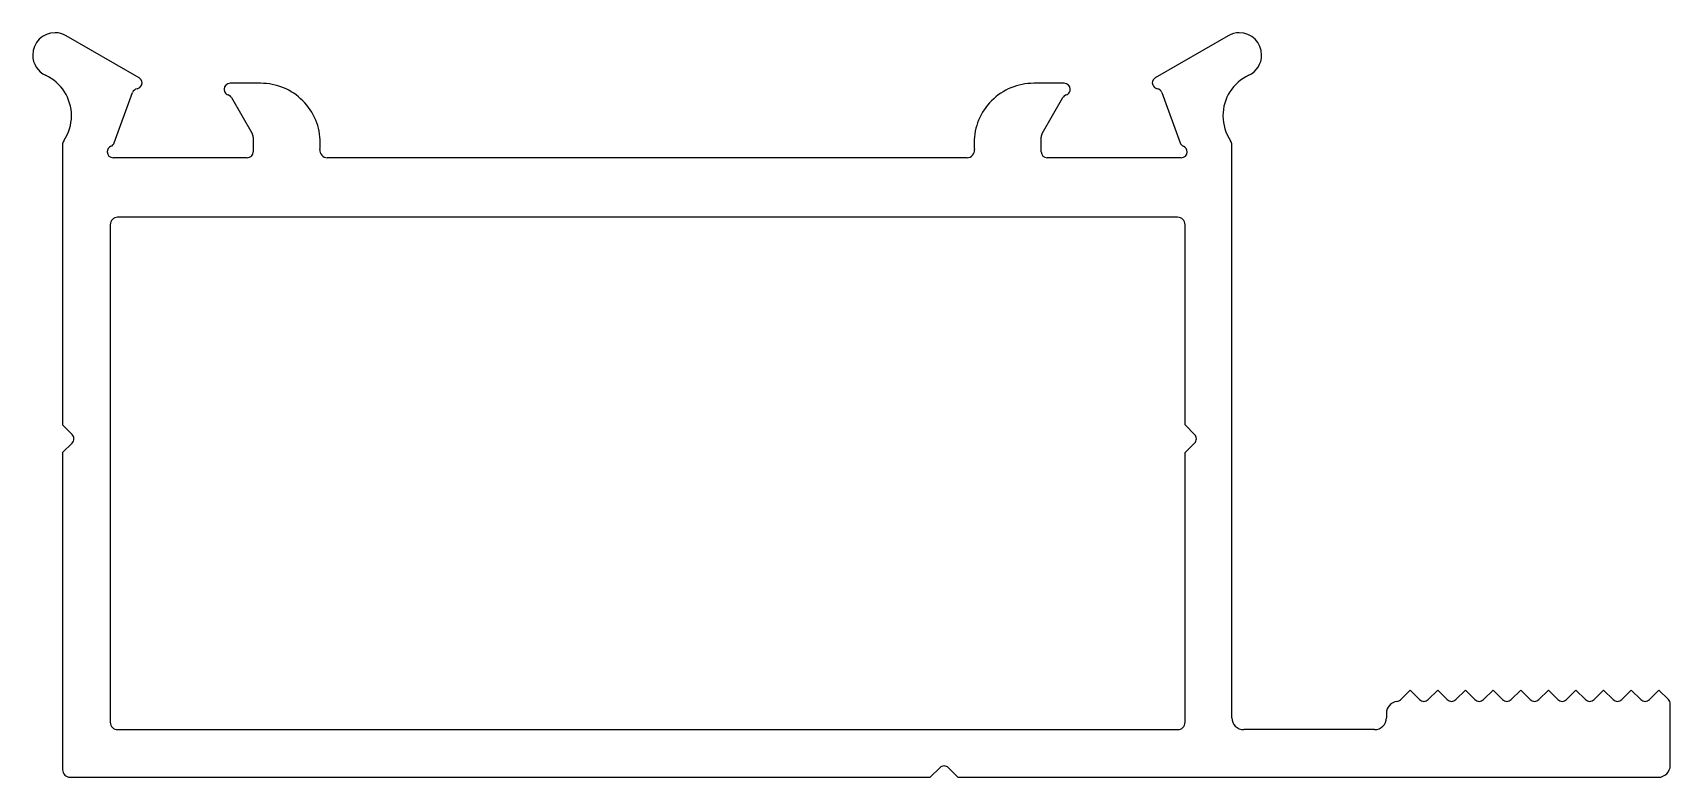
# Model space of a CAD drawing. Header units: inches. Extents: x -21.7 to 33.3, y 0.1 to 25.1.
import ezdxf

# ---------------------------------------------------------------- set-up
doc = ezdxf.new("R2010")
doc.units = ezdxf.units.IN
doc.header["$MEASUREMENT"] = 0
doc.layers.add('BEAD', color=152, linetype='Continuous')

msp = doc.modelspace()

# ---------------------------------------------------------------- linework, layer by layer
at = {"layer": 'BEAD', "color": 7}
for p, q in [((-18.14, 23.605), (-20.585, 25.016)), ((18.425, 25.016), (15.98, 23.605)), ((-18.972, 21.42), (-18.359, 23.104)), ((-14.061, 23.417), (-15.084, 23.417)), ((12.924, 23.417), (11.901, 23.417)), ((16.199, 23.104), (16.812, 21.42)), ((-15.037, 22.936), (-14.344, 21.735)), ((12.184, 21.735), (12.877, 22.936)), ((-14.31, 21.608), (-14.31, 21.117)), ((12.15, 21.117), (12.15, 21.608)), ((-20.71, 21.346), (-20.71, 11.941)), ((-14.51, 20.917), (-19.01, 20.917)), ((9.66, 20.917), (-11.82, 20.917)), ((16.85, 20.917), (12.35, 20.917)), ((18.55, 2.107), (18.55, 21.346)), ((16.73, 18.917), (-18.86, 18.917)), ((-19.11, 18.667), (-19.11, 1.957)), ((16.98, 11.941), (16.98, 18.667)), ((-20.71, 11.941), (-20.389, 11.62)), ((17.301, 11.62), (16.98, 11.941)), ((-20.389, 11.333), (-20.71, 11.012)), ((-20.71, 11.012), (-20.71, 0.361)), ((16.98, 11.012), (17.301, 11.333)), ((16.98, 1.957), (16.98, 11.012)), ((24.535, 3.037), (24.21, 2.712)), ((24.856, 2.716), (24.535, 3.037)), ((25.463, 3.037), (25.143, 2.716)), ((25.784, 2.716), (25.463, 3.037)), ((26.392, 3.037), (26.071, 2.716)), ((26.712, 2.716), (26.392, 3.037)), ((27.32, 3.037), (27, 2.716)), ((27.641, 2.716), (27.32, 3.037)), ((28.248, 3.037), (27.928, 2.716)), ((28.569, 2.716), (28.248, 3.037)), ((29.177, 3.037), (28.856, 2.716)), ((29.497, 2.716), (29.177, 3.037)), ((30.105, 3.037), (29.785, 2.716)), ((30.426, 2.716), (30.105, 3.037)), ((31.033, 3.037), (30.713, 2.716)), ((31.354, 2.716), (31.033, 3.037)), ((31.962, 3.037), (31.641, 2.716)), ((32.282, 2.716), (31.962, 3.037)), ((32.89, 3.037), (32.57, 2.716)), ((33.211, 2.716), (32.89, 3.037)), ((23.74, 2.257), (23.74, 2.167)), ((33.27, 0.507), (33.27, 2.572)), ((-18.86, 1.707), (-0.506, 1.707)), ((-0.699, 1.707), (16.73, 1.707)), ((23.34, 1.707), (18.95, 1.707)), ((23.74, 2.167), (23.74, 2.107)), ((-20.456, 0.107), (8.426, 0.107)), ((8.426, 0.107), (8.746, 0.427)), ((9.034, 0.427), (9.354, 0.107)), ((9.354, 0.107), (32.87, 0.107))]:
    msp.add_line(p, q, dxfattribs=at)
for centre, radius, start, end in [((-20.96, 24.367), 0.75, 90, 180), ((-20.96, 24.367), 0.75, 59.9999, 90), ((18.8, 24.367), 0.75, 90, 120.0001), ((18.8, 24.367), 0.75, 0, 90), ((-20.96, 24.367), 0.75, 180, 245.025), ((18.8, 24.367), 0.75, 294.975, 0), ((-21.91, 22.327), 1.5, 0, 65.0251), ((19.75, 22.327), 1.5, 114.9749, 180), ((-18.168, 23.035), 0.203, 100.2631, 160.0002), ((-18.24, 23.431), 0.2, 280.2629, 340), ((-18.24, 23.431), 0.2, 0, 60), ((-18.24, 23.431), 0.2, 340, 360), ((-15.084, 23.217), 0.2, 90, 180), ((-15.084, 23.217), 0.2, 180, 210), ((-15.084, 23.217), 0.2, 210, 251.2375), ((-14.056, 21.417), 2, 360, 90.1341), ((11.896, 21.417), 2, 89.8659, 180), ((12.924, 23.217), 0.2, 360, 90), ((12.924, 23.217), 0.2, 288.7625, 330), ((12.924, 23.217), 0.2, 330, 360), ((16.08, 23.431), 0.2, 120, 180), ((16.08, 23.431), 0.2, 180, 200), ((16.08, 23.431), 0.2, 200, 259.7371), ((16.009, 23.035), 0.203, 19.9998, 79.7369), ((-15.213, 22.835), 0.203, 30.0003, 71.2378), ((13.053, 22.835), 0.203, 108.7622, 149.9997), ((-21.91, 22.327), 1.5, 325.9914, 0), ((19.75, 22.327), 1.5, 180, 214.0077), ((-20.456, 21.346), 0.254, 145.9914, 180), ((-14.564, 21.608), 0.254, 359.9997, 29.9998), ((12.404, 21.608), 0.254, 150.0002, 180.0003), ((18.296, 21.346), 0.254, 360, 34.0079), ((-19.01, 21.117), 0.2, 112.3471, 180), ((-19.01, 21.117), 0.2, 180, 269.9999), ((-19.163, 21.489), 0.203, 292.3471, 340), ((-14.51, 21.117), 0.2, 270, 0), ((-11.82, 21.167), 0.25, 173.6206, 270), ((-14.056, 21.417), 2, 353.6206, 0), ((9.66, 21.167), 0.25, 270, 6.3794), ((11.896, 21.417), 2, 180, 186.3794), ((12.35, 21.117), 0.2, 180, 270), ((17.003, 21.489), 0.203, 200, 247.6529), ((16.85, 21.117), 0.2, 270.0001, 0), ((16.85, 21.117), 0.2, 360, 67.6529), ((-18.86, 18.667), 0.25, 90, 180), ((16.73, 18.667), 0.25, 0, 90), ((-20.533, 11.477), 0.203, 360, 45), ((17.157, 11.477), 0.203, 0, 45), ((-20.533, 11.477), 0.203, 315, 360), ((17.157, 11.477), 0.203, 315, 360), ((24.14, 2.257), 0.4, 97.0197, 180), ((24.066, 2.855), 0.203, 277.0197, 315), ((24.999, 2.86), 0.203, 225, 270), ((24.999, 2.86), 0.203, 270, 315), ((25.928, 2.86), 0.203, 225, 270), ((25.928, 2.86), 0.203, 270, 315), ((26.856, 2.86), 0.203, 225, 270), ((26.856, 2.86), 0.203, 270, 315), ((27.784, 2.86), 0.203, 225, 270), ((27.784, 2.86), 0.203, 270, 315), ((28.713, 2.86), 0.203, 225, 270), ((28.713, 2.86), 0.203, 270, 315), ((29.641, 2.86), 0.203, 225, 270), ((29.641, 2.86), 0.203, 270, 315), ((30.569, 2.86), 0.203, 225, 270), ((30.569, 2.86), 0.203, 270, 315), ((31.498, 2.86), 0.203, 225, 270), ((31.498, 2.86), 0.203, 270, 315), ((32.426, 2.86), 0.203, 225, 270), ((32.426, 2.86), 0.203, 270, 315), ((33.067, 2.572), 0.203, 0, 45), ((-18.86, 1.957), 0.25, 180, 270), ((16.73, 1.957), 0.25, 270, 360), ((18.95, 2.107), 0.4, 180, 270), ((23.34, 2.107), 0.4, 270, 0), ((-20.456, 0.361), 0.254, 180, 270), ((8.89, 0.283), 0.203, 90, 135), ((8.89, 0.283), 0.203, 45, 90), ((32.87, 0.507), 0.4, 270, 0)]:
    msp.add_arc(centre, radius, start, end, dxfattribs=at)

doc.saveas('drawing.dxf')
